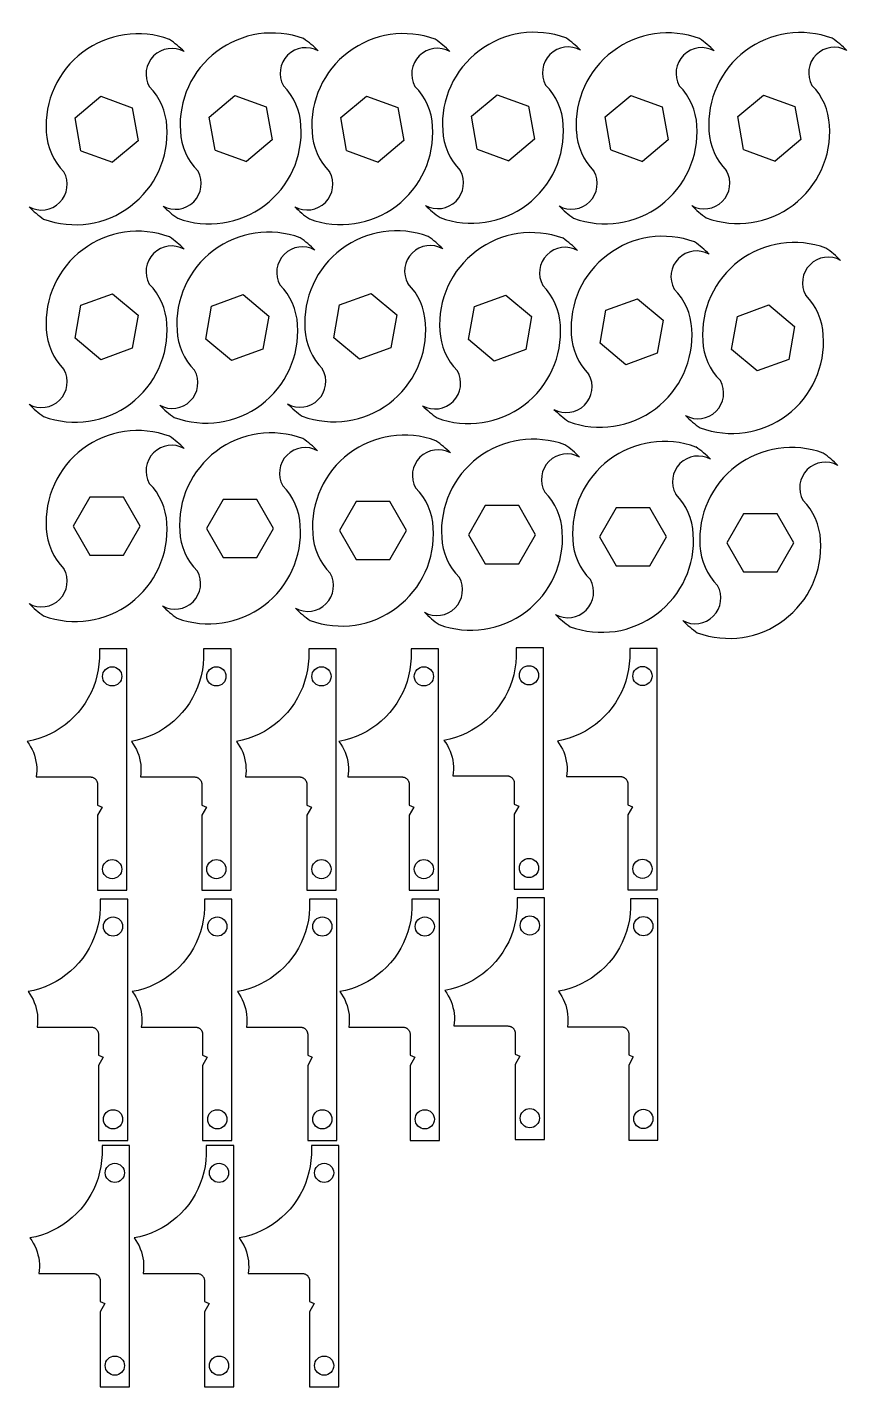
# Model space of a CAD drawing. Extents: x -1 to 447, y -636 to 108.
import ezdxf

# ---------------------------------------------------------------- set-up
doc = ezdxf.new("R2010")
doc.units = 0
doc.layers.get('0').update_dxf_attribs({"linetype": 'CONTINUOUS'})

# ---------------------------------------------------------------- blocks, each defined once
blk = doc.blocks.new('5MM_13X_01_04_08__FIXED_KN')
for p, q in [((39.48, 127), (39.26, 123.75)), ((54.48, 132), (39.48, 132)), ((39.48, 132), (39.48, 127)), ((54.48, 0), (54.48, 132)), ((38.82, 120.51), (38.17, 117.32)), ((39.26, 123.75), (38.82, 120.51)), ((37.29, 114.18), (36.21, 111.1)), ((38.17, 117.32), (37.29, 114.18)), ((33.42, 105.21), (31.74, 102.41)), ((34.92, 108.11), (33.42, 105.21)), ((36.21, 111.1), (34.92, 108.11)), ((27.82, 97.21), (25.6, 94.81)), ((29.87, 99.74), (27.82, 97.21)), ((31.74, 102.41), (29.87, 99.74)), ((20.7, 90.51), (18.05, 88.62)), ((23.22, 92.58), (20.7, 90.51)), ((25.6, 94.81), (23.22, 92.58)), ((3.19, 82.08), (0, 81.4)), ((6.33, 82.97), (3.19, 82.08)), ((9.39, 84.08), (6.33, 82.97)), ((12.38, 85.4), (9.39, 84.08)), ((15.27, 86.91), (12.38, 85.4)), ((18.05, 88.62), (15.27, 86.91)), ((0, 81.4), (1, 80)), ((1, 80), (1.9, 78.54)), ((1.9, 78.54), (2.7, 77.03)), ((2.7, 77.03), (3.39, 75.46)), ((3.39, 75.46), (3.98, 73.85)), ((3.98, 73.85), (4.45, 72.2)), ((4.45, 72.2), (4.82, 70.53)), ((4.82, 70.53), (5.07, 68.83)), ((5.07, 68.83), (5.2, 67.13)), ((5.2, 67.13), (5.22, 65.41)), ((5.12, 63.7), (4.9, 62)), ((4.9, 62), (34.48, 62)), ((5.22, 65.41), (5.12, 63.7)), ((34.48, 62), (34.74, 61.99)), ((34.74, 61.99), (35, 61.97)), ((35, 61.97), (35.26, 61.92)), ((35.26, 61.92), (35.51, 61.86)), ((35.51, 61.86), (35.76, 61.79)), ((35.76, 61.79), (36.01, 61.7)), ((36.01, 61.7), (36.25, 61.59)), ((36.25, 61.59), (36.48, 61.46)), ((36.48, 61.46), (36.7, 61.33)), ((36.7, 61.33), (36.91, 61.17)), ((36.91, 61.17), (37.11, 61.01)), ((37.11, 61.01), (37.31, 60.83)), ((37.31, 60.83), (37.48, 60.64)), ((37.48, 60.64), (37.65, 60.44)), ((37.65, 60.44), (37.8, 60.22)), ((37.8, 60.22), (37.94, 60)), ((37.94, 60), (38.06, 59.77)), ((38.06, 59.77), (38.17, 59.53)), ((38.17, 59.53), (38.26, 59.29)), ((38.26, 59.29), (38.34, 59.04)), ((38.34, 59.04), (38.4, 58.78)), ((38.4, 58.78), (38.44, 58.52)), ((38.44, 58.52), (38.47, 58.26)), ((38.47, 58.26), (38.48, 58)), ((38.48, 58), (38.48, 46.6)), ((38.48, 46.6), (40.98, 45.5)), ((40.98, 45.5), (38.48, 41.03)), ((38.48, 41.03), (38.48, 0)), ((38.48, 0), (54.48, 0))]:
    blk.add_line(p, q)
for centre in [(46.48, 117), (46.48, 11.59)]:
    blk.add_circle(centre, 5.25)
blk = doc.blocks.new('5MM_5X_01_04_03_KNIFE1-ADJ')
for p, q in [((25.21, 58.47), (39.24, 70.25)), ((39.24, 70.25), (56.46, 63.98)), ((56.46, 63.98), (59.65, 45.94)), ((28.39, 40.43), (25.21, 58.47)), ((59.65, 45.94), (45.61, 34.16)), ((28.39, 40.43), (45.61, 34.16))]:
    blk.add_line(p, q)
for centre, radius, start, end in [((59.55, 54.21), 50.21, 69.84744, 184.01582), ((42.43, 52.21), 60, 45, 54.98618), ((78.04, 82.36), 14.04, 60.95679, 209.04321), ((42.43, 52.21), 33, 2.63377, 45), ((25.3, 50.21), 50.21, 249.84744, 4.01582), ((42.43, 52.21), 33, 182.63377, 225), ((6.82, 22.05), 14.04, 240.95679, 29.04321), ((42.43, 52.21), 60, 225, 234.98618)]:
    blk.add_arc(centre, radius, start, end)
blk = doc.blocks.new('5MM_5X_01_04_04_KNIFE2-ADJ')
for p, q in [((28.39, 63.98), (45.61, 70.25)), ((45.61, 70.25), (59.65, 58.47)), ((25.21, 45.94), (28.39, 63.98)), ((59.65, 58.47), (56.46, 40.43)), ((39.24, 34.16), (25.21, 45.94)), ((56.46, 40.43), (39.24, 34.16))]:
    blk.add_line(p, q)
for centre, radius, start, end in [((59.55, 54.21), 50.21, 69.84744, 184.01582), ((42.43, 52.21), 60, 45, 54.98618), ((78.04, 82.36), 14.04, 60.95679, 209.04321), ((42.43, 52.21), 33, 2.63377, 45), ((25.3, 50.21), 50.21, 249.84744, 4.01582), ((42.43, 52.21), 33, 182.63377, 225), ((6.82, 22.05), 14.04, 240.95679, 29.04321), ((42.43, 52.21), 60, 225, 234.98618)]:
    blk.add_arc(centre, radius, start, end)
blk = doc.blocks.new('5MM_5X_01_04_05_KNIFE3-ADJ')
for p, q in [((33.26, 68.08), (24.1, 52.21)), ((51.59, 68.08), (33.26, 68.08)), ((60.75, 52.21), (51.59, 68.08)), ((24.1, 52.21), (33.26, 36.34)), ((51.59, 36.34), (60.75, 52.21)), ((33.26, 36.34), (51.59, 36.34))]:
    blk.add_line(p, q)
for centre, radius, start, end in [((59.55, 54.21), 50.21, 69.84744, 184.01582), ((42.43, 52.21), 60, 45, 54.98618), ((78.04, 82.36), 14.04, 60.95679, 209.04321), ((42.43, 52.21), 33, 2.63377, 45), ((25.3, 50.21), 50.21, 249.84744, 4.01582), ((42.43, 52.21), 33, 182.63377, 225), ((6.82, 22.05), 14.04, 240.95679, 29.04321), ((42.43, 52.21), 60, 225, 234.98618)]:
    blk.add_arc(centre, radius, start, end)

msp = doc.modelspace()

# ---------------------------------------------------------------- block references
for name, p in [('5MM_5X_01_04_03_KNIFE1-ADJ', (0, 0)), ('5MM_5X_01_04_03_KNIFE1-ADJ', (73.34, 0.42)), ('5MM_5X_01_04_03_KNIFE1-ADJ', (145.34, 0.07)), ('5MM_5X_01_04_03_KNIFE1-ADJ', (216.82, 0.8)), ('5MM_5X_01_04_03_KNIFE1-ADJ', (289.9, 0.46)), ('5MM_5X_01_04_03_KNIFE1-ADJ', (362.45, 0.66)), ('5MM_5X_01_04_04_KNIFE2-ADJ', (0, -108)), ('5MM_5X_01_04_04_KNIFE2-ADJ', (71.48, -108.5)), ('5MM_5X_01_04_04_KNIFE2-ADJ', (141.46, -107.78)), ('5MM_5X_01_04_04_KNIFE2-ADJ', (215.23, -108.75)), ('5MM_5X_01_04_04_KNIFE2-ADJ', (287.13, -110.75)), ('5MM_5X_01_04_04_KNIFE2-ADJ', (359.06, -114.15)), ('5MM_5X_01_04_05_KNIFE3-ADJ', (0, -217)), ('5MM_5X_01_04_05_KNIFE3-ADJ', (73, -218.28)), ('5MM_5X_01_04_05_KNIFE3-ADJ', (145.69, -219.47)), ('5MM_5X_01_04_05_KNIFE3-ADJ', (216.28, -221.72)), ('5MM_5X_01_04_05_KNIFE3-ADJ', (287.94, -222.91)), ('5MM_5X_01_04_05_KNIFE3-ADJ', (357.54, -226.23)), ('5MM_13X_01_04_08__FIXED_KN', (-1, -364)), ('5MM_13X_01_04_08__FIXED_KN', (56.01, -364)), ('5MM_13X_01_04_08__FIXED_KN', (113.48, -364)), ('5MM_13X_01_04_08__FIXED_KN', (169.48, -364)), ('5MM_13X_01_04_08__FIXED_KN', (226.96, -363.4)), ('5MM_13X_01_04_08__FIXED_KN', (289.06, -363.81)), ('5MM_13X_01_04_08__FIXED_KN', (-0.51, -500.8)), ('5MM_13X_01_04_08__FIXED_KN', (56.5, -500.8)), ('5MM_13X_01_04_08__FIXED_KN', (113.97, -500.8)), ('5MM_13X_01_04_08__FIXED_KN', (169.97, -500.8)), ('5MM_13X_01_04_08__FIXED_KN', (227.45, -500.2)), ('5MM_13X_01_04_08__FIXED_KN', (289.55, -500.61)), ('5MM_13X_01_04_08__FIXED_KN', (0.46, -635.52)), ('5MM_13X_01_04_08__FIXED_KN', (57.47, -635.52)), ('5MM_13X_01_04_08__FIXED_KN', (114.94, -635.52))]:
    msp.add_blockref(name, p)

doc.saveas('drawing.dxf')
